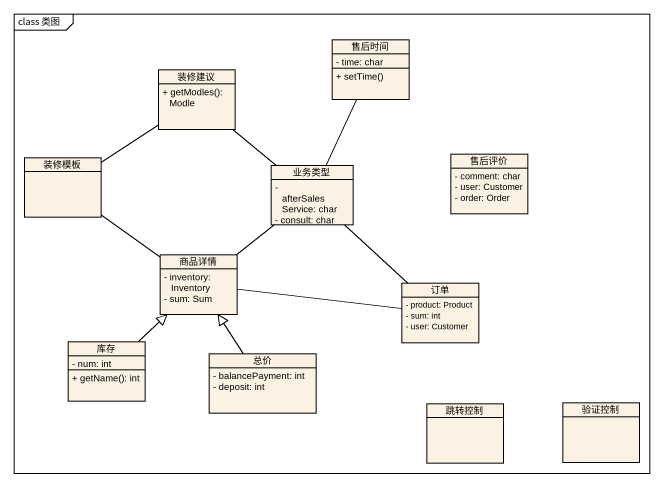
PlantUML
@startuml
mainframe class 类图
hide circle
hide empty members
skinparam classAttributeIconSize 0
class 售后时间 {
  - time: char
  + setTime()
}
class 装修建议 {
  + getModles(): Modle
}
class 装修模板
class 业务类型 {
  - afterSalesService: char
  - consult: char
}
class 售后评价 {
  - comment: char
  - user: Customer
  - order: Order
}
class 商品详情 {
  - inventory: Inventory
  - sum: Sum
}
class 订单 {
  - product: Product
  - sum: int
  - user: Customer
}
class 库存 {
  - num: int
  + getName(): int
}
class 总价 {
  - balancePayment: int
  - deposit: int
}
class 跳转控制
class 验证控制
售后时间 -- 业务类型
装修建议 -- 装修模板
装修建议 -- 业务类型
装修模板 -- 商品详情
业务类型 -- 商品详情
业务类型 -- 订单
商品详情 -right- 订单
库存 -up-|> 商品详情
总价 -up-|> 商品详情
@enduml
